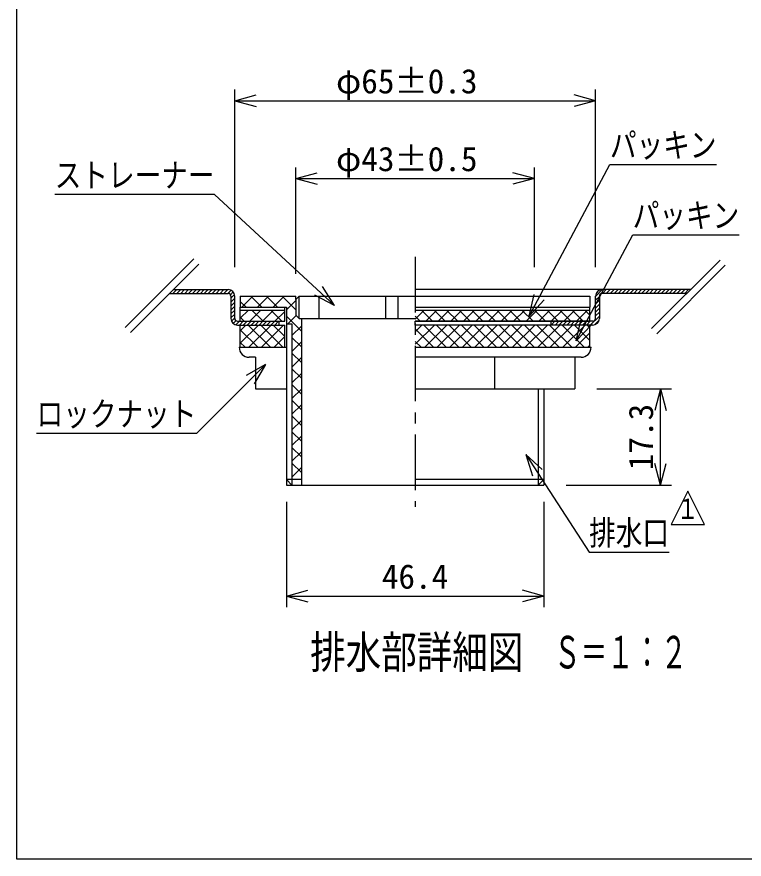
# Model space of a CAD drawing. Units: millimetres, scale not verified, with parts at other scales. Extents: x -1365 to 1365, y -930 to 870.
# Drawn here: x -1365 to -710, y -930 to -172 of the extents above; entities that cross this region are included whole.
import ezdxf
from ezdxf.enums import TextEntityAlignment as Align

# ---------------------------------------------------------------- set-up
doc = ezdxf.new("R2010")
doc.units = ezdxf.units.MM
doc.header["$LTSCALE"] = 10
doc.linetypes.add('CHAIN1', pattern=[8, 5, -1, 1, -1])
for name, color, linetype in [('0-7_枠細線', 5, 'Continuous'), ('0-8_枠中線', 5, 'Continuous'), ('1-2_極細2', 2, 'Continuous'), ('1-3_細線2', 4, 'Continuous'), ('1-5_寸法2', 7, 'Continuous')]:
    doc.layers.add(name, color=color, linetype=linetype)
doc.styles.add('ＭＳ ゴシック', font='')
doc.styles.get('ＭＳ ゴシック').set_extended_font_data('MS Gothic')

msp = doc.modelspace()

# ---------------------------------------------------------------- linework, layer by layer
at = {"layer": '0-7_枠細線'}
for p, q in [((-760.37, -598.56), (-775.37, -628.56)), ((-745.37, -628.56), (-760.37, -598.56)), ((-775.37, -628.56), (-745.37, -628.56))]:
    msp.add_line(p, q, dxfattribs=at)
at = {"layer": '0-8_枠中線'}
msp.add_lwpolyline([(-1365, -930), (-1365, 870), (1365, 870), (1365, -930)], close=True, dxfattribs=at)
at = {"layer": '1-2_極細2'}
for p, q in [((-1205.68, -389.48), (-1267.41, -451.21)), ((-1200.96, -394.19), (-1262.7, -455.92)), ((-731.48, -390.57), (-793.21, -452.3)), ((-726.76, -395.28), (-788.5, -457.02)), ((-1224.39, -420.62), (-1220.89, -417.12)), ((-1223.89, -417.12), (-1174.68, -417.12)), ((-1220.85, -420.62), (-1217.35, -417.12)), ((-1217.32, -420.62), (-1213.82, -417.12)), ((-1213.78, -420.62), (-1210.28, -417.12)), ((-1210.25, -420.62), (-1206.75, -417.12)), ((-1206.71, -420.62), (-1203.21, -417.12)), ((-1203.17, -420.62), (-1199.67, -417.12)), ((-1199.64, -420.62), (-1196.14, -417.12)), ((-1196.1, -420.62), (-1192.6, -417.12)), ((-1192.57, -420.62), (-1189.07, -417.12)), ((-1189.03, -420.62), (-1185.53, -417.12)), ((-1185.5, -420.62), (-1182, -417.12)), ((-1181.96, -420.62), (-1178.46, -417.12)), ((-1178.43, -420.62), (-1174.93, -417.12)), ((-758.03, -417.12), (-1006.18, -417.12)), ((-843.68, -423.26), (-837.54, -417.12)), ((-837.5, -420.62), (-834, -417.12)), ((-833.97, -420.62), (-830.47, -417.12)), ((-830.43, -420.62), (-826.93, -417.12)), ((-826.9, -420.62), (-823.4, -417.12)), ((-823.36, -420.62), (-819.86, -417.12)), ((-819.83, -420.62), (-816.33, -417.12)), ((-816.29, -420.62), (-812.79, -417.12)), ((-812.75, -420.62), (-809.25, -417.12)), ((-809.22, -420.62), (-805.72, -417.12)), ((-805.68, -420.62), (-802.18, -417.12)), ((-802.15, -420.62), (-798.65, -417.12)), ((-798.61, -420.62), (-795.11, -417.12)), ((-795.08, -420.62), (-791.58, -417.12)), ((-791.54, -420.62), (-788.04, -417.12)), ((-788.01, -420.62), (-784.51, -417.12)), ((-784.47, -420.62), (-780.97, -417.12)), ((-780.93, -420.62), (-777.43, -417.12)), ((-777.4, -420.62), (-773.9, -417.12)), ((-773.86, -420.62), (-770.36, -417.12)), ((-770.33, -420.62), (-766.83, -417.12)), ((-766.79, -420.62), (-763.29, -417.12)), ((-763.26, -420.62), (-759.76, -417.12)), ((-1227.39, -420.62), (-1174.68, -420.62)), ((-1174.89, -420.62), (-1172.01, -417.75)), ((-1172.55, -421.82), (-1170.05, -419.31)), ((-1172.18, -424.98), (-1168.86, -421.66)), ((-1172.18, -423.12), (-1172.18, -443.12)), ((-1168.68, -443.12), (-1168.68, -423.12)), ((-1162.36, -433.12), (-1152.36, -423.12)), ((-1154.32, -423.12), (-1144.32, -433.12)), ((-1148.22, -433.12), (-1138.22, -423.12)), ((-1140.18, -423.12), (-1130.18, -433.12)), ((-1134.08, -433.12), (-1124.08, -423.12)), ((-1126.04, -423.12), (-1113.68, -435.48)), ((-843.68, -443.12), (-843.68, -423.12)), ((-843.68, -426.8), (-840.18, -423.3)), ((-840.18, -423.12), (-840.18, -443.12)), ((-761.53, -420.62), (-837.68, -420.62)), ((-1172.18, -428.52), (-1168.68, -425.02)), ((-1172.18, -432.05), (-1168.68, -428.55)), ((-1172.18, -435.59), (-1168.68, -432.09)), ((-1163.68, -427.91), (-1158.47, -433.12)), ((-1122.18, -435.37), (-1113.68, -426.87)), ((-843.68, -430.33), (-840.18, -426.83)), ((-843.68, -433.87), (-840.18, -430.37)), ((-1172.18, -439.12), (-1168.68, -435.62)), ((-1172.18, -442.66), (-1168.68, -439.16)), ((-1163.68, -442.93), (-1156.37, -435.62)), ((-1155.06, -445.62), (-1145.06, -435.62)), ((-1153.14, -435.62), (-1143.14, -445.62)), ((-1143.75, -445.62), (-1133.75, -435.62)), ((-1136.17, -435.62), (-1126.17, -445.62)), ((-1132.43, -445.62), (-1123.68, -436.87)), ((-1006.18, -443.82), (-997.98, -435.62)), ((-1000.4, -435.62), (-990.4, -445.62)), ((-996.67, -445.62), (-986.67, -435.62)), ((-989.09, -435.62), (-979.09, -445.62)), ((-985.36, -445.62), (-975.36, -435.62)), ((-977.77, -435.62), (-967.77, -445.62)), ((-974.04, -445.62), (-964.04, -435.62)), ((-966.46, -435.62), (-956.46, -445.62)), ((-962.73, -445.62), (-952.73, -435.62)), ((-955.15, -435.62), (-945.15, -445.62)), ((-951.41, -445.62), (-941.41, -435.62)), ((-943.83, -435.62), (-933.83, -445.62)), ((-940.1, -445.62), (-930.1, -435.62)), ((-932.52, -435.62), (-922.52, -445.62)), ((-928.79, -445.62), (-918.79, -435.62)), ((-921.21, -435.62), (-911.21, -445.62)), ((-917.47, -445.62), (-907.47, -435.62)), ((-909.89, -435.62), (-899.89, -445.62)), ((-906.16, -445.62), (-896.16, -435.62)), ((-898.58, -435.62), (-888.58, -445.62)), ((-894.85, -445.62), (-884.85, -435.62)), ((-887.26, -435.62), (-877.26, -445.62)), ((-883.53, -445.62), (-873.53, -435.62)), ((-875.95, -435.62), (-865.95, -445.62)), ((-872.22, -445.62), (-862.22, -435.62)), ((-864.64, -435.62), (-854.64, -445.62)), ((-860.9, -445.62), (-850.9, -435.62)), ((-853.32, -435.62), (-848.68, -440.26)), ((-843.68, -437.4), (-840.18, -433.9)), ((-843.68, -440.94), (-840.18, -437.44)), ((-1171.63, -445.64), (-1168.68, -442.7)), ((-1170.11, -447.66), (-1167.62, -445.17)), ((-1167.81, -448.9), (-1164.53, -445.62)), ((-1166.18, -445.62), (-1128.68, -445.62)), ((-1164.5, -449.12), (-1161, -445.62)), ((-1163.68, -442.05), (-1160.11, -445.62)), ((-1160.96, -449.12), (-1157.46, -445.62)), ((-1157.43, -449.12), (-1153.93, -445.62)), ((-1153.89, -449.12), (-1150.39, -445.62)), ((-1150.36, -449.12), (-1146.86, -445.62)), ((-1146.82, -449.12), (-1143.32, -445.62)), ((-1143.29, -449.12), (-1139.79, -445.62)), ((-1139.75, -449.12), (-1136.25, -445.62)), ((-1136.21, -449.12), (-1132.71, -445.62)), ((-1132.68, -449.12), (-1129.18, -445.62)), ((-1122.18, -441.12), (-1108.68, -454.62)), ((-1120.79, -448.12), (-1113.24, -440.57)), ((-1006.18, -441.16), (-1001.72, -445.62)), ((-846.18, -445.62), (-1006.18, -445.62)), ((-883.68, -449.12), (-883.68, -445.62)), ((-883.68, -449.12), (-880.18, -445.62)), ((-880.15, -449.12), (-876.65, -445.62)), ((-876.61, -449.12), (-873.11, -445.62)), ((-873.07, -449.12), (-869.57, -445.62)), ((-869.54, -449.12), (-866.04, -445.62)), ((-866, -449.12), (-862.5, -445.62)), ((-862.47, -449.12), (-858.97, -445.62)), ((-858.93, -449.12), (-855.43, -445.62)), ((-855.4, -449.12), (-851.9, -445.62)), ((-851.86, -449.12), (-848.36, -445.62)), ((-849.59, -445.62), (-848.68, -444.71)), ((-848.33, -449.12), (-840.18, -440.98)), ((-844.57, -448.9), (-840.4, -444.73)), ((-1163.68, -465.55), (-1147.25, -449.12)), ((-1163.68, -454.24), (-1158.56, -449.12)), ((-1163.68, -453.36), (-1147.92, -469.12)), ((-1156.61, -449.12), (-1136.61, -469.12)), ((-1155.93, -469.12), (-1135.93, -449.12)), ((-1145.29, -449.12), (-1125.29, -469.12)), ((-1144.62, -469.12), (-1124.62, -449.12)), ((-1133.98, -449.12), (-1123.68, -459.42)), ((-1129.14, -449.12), (-1128.68, -448.66)), ((-1117.18, -458.65), (-1108.68, -450.15)), ((-1006.18, -466.45), (-988.86, -449.12)), ((-1006.18, -455.13), (-1000.17, -449.12)), ((-1006.18, -452.47), (-989.53, -469.12)), ((-998.22, -449.12), (-978.22, -469.12)), ((-997.54, -469.12), (-977.54, -449.12)), ((-986.9, -449.12), (-966.9, -469.12)), ((-986.23, -469.12), (-966.23, -449.12)), ((-975.59, -449.12), (-955.59, -469.12)), ((-974.91, -469.12), (-954.91, -449.12)), ((-964.27, -449.12), (-944.27, -469.12)), ((-963.6, -469.12), (-943.6, -449.12)), ((-952.96, -449.12), (-932.96, -469.12)), ((-952.29, -469.12), (-932.29, -449.12)), ((-941.65, -449.12), (-921.65, -469.12)), ((-940.97, -469.12), (-920.97, -449.12)), ((-930.33, -449.12), (-910.33, -469.12)), ((-929.66, -469.12), (-909.66, -449.12)), ((-919.02, -449.12), (-899.02, -469.12)), ((-918.35, -469.12), (-898.35, -449.12)), ((-907.71, -449.12), (-887.71, -469.12)), ((-907.03, -469.12), (-887.03, -449.12)), ((-896.39, -449.12), (-876.39, -469.12)), ((-895.72, -469.12), (-875.72, -449.12)), ((-885.08, -449.12), (-865.08, -469.12)), ((-884.4, -469.12), (-864.4, -449.12)), ((-873.76, -449.12), (-853.76, -469.12)), ((-873.09, -469.12), (-853.09, -449.12)), ((-862.45, -449.12), (-848.68, -462.89)), ((-851.14, -449.12), (-848.68, -451.58)), ((-1133.31, -469.12), (-1123.68, -459.5)), ((-1117.18, -460.26), (-1108.68, -468.76)), ((-861.78, -469.12), (-848.68, -456.02)), ((-1163.68, -464.67), (-1159.23, -469.12)), ((-1117.18, -472.79), (-1108.68, -464.29)), ((-1006.18, -463.78), (-1000.84, -469.12)), ((-850.46, -469.12), (-848.68, -467.34)), ((-1117.18, -474.41), (-1108.68, -482.91)), ((-1117.18, -486.94), (-1108.68, -478.44)), ((-1117.18, -488.55), (-1108.68, -497.05)), ((-1117.18, -501.08), (-1108.68, -492.58)), ((-1117.18, -502.69), (-1108.68, -511.19)), ((-1117.18, -515.22), (-1108.68, -506.72)), ((-1117.18, -516.83), (-1108.68, -525.33)), ((-1117.18, -529.36), (-1108.68, -520.86)), ((-1117.18, -530.97), (-1108.68, -539.47)), ((-1117.18, -543.51), (-1108.68, -535.01)), ((-1117.18, -545.12), (-1108.68, -553.62)), ((-1117.18, -557.65), (-1108.68, -549.15)), ((-1117.18, -559.26), (-1108.68, -567.76)), ((-1117.18, -571.79), (-1108.68, -563.29)), ((-1117.18, -573.4), (-1108.68, -581.9)), ((-1117.18, -585.93), (-1108.68, -577.43)), ((-1117.18, -587.54), (-1116.6, -588.12))]:
    msp.add_line(p, q, dxfattribs=at)
at = {"layer": '1-2_極細2', "linetype": 'CHAIN1'}
msp.add_line((-1006.18, -387.77), (-1006.18, -612.79), dxfattribs=at)
at = {"layer": '1-2_極細2'}
for points in [[(-1166.18, -449.12), (-1128.68, -449.12), (-1128.68, -445.62)], [(-846.18, -449.12), (-1006.18, -449.12), (-1006.18, -445.62)]]:
    msp.add_lwpolyline(points, dxfattribs=at)
for centre, radius, start, end in [((-1174.68, -423.12), 6, 0, 90), ((-837.68, -423.12), 6, 90, 180), ((-1174.68, -423.12), 2.5, 0, 90), ((-837.68, -423.12), 2.5, 90, 180), ((-1166.18, -443.12), 6, 180, 270), ((-1166.18, -443.12), 2.5, 180, 270), ((-846.18, -443.12), 2.5, 270, 360), ((-846.18, -443.12), 6, 270, 360)]:
    msp.add_arc(centre, radius, start, end, dxfattribs=at)
at = {"layer": '1-3_細線2'}
for p, q in [((-1163.68, -423.12), (-1113.68, -423.12)), ((-1163.68, -423.12), (-1163.68, -433.12)), ((-1113.68, -426.12), (-1113.68, -423.12)), ((-1110.68, -423.12), (-1113.68, -426.12)), ((-1110.68, -443.12), (-1110.68, -423.12)), ((-1110.68, -423.12), (-1006.18, -423.12)), ((-1092.93, -423.12), (-1092.93, -443.12)), ((-1032.93, -423.12), (-1032.93, -443.12)), ((-1021.68, -423.12), (-1021.68, -443.12)), ((-1006.18, -423.12), (-848.68, -423.12)), ((-848.68, -423.12), (-848.68, -433.12)), ((-1113.68, -426.12), (-1113.68, -440.12)), ((-1163.68, -433.12), (-1122.18, -433.12)), ((-1163.68, -435.62), (-1163.68, -433.12)), ((-1163.68, -445.62), (-1163.68, -435.62)), ((-1123.68, -445.62), (-1123.68, -435.62)), ((-1122.18, -433.12), (-1122.18, -593.12)), ((-1006.18, -433.12), (-848.68, -433.12)), ((-1006.18, -435.62), (-848.68, -435.62)), ((-848.68, -435.62), (-848.68, -433.12)), ((-848.68, -445.62), (-848.68, -435.62)), ((-1163.68, -445.62), (-1123.68, -445.62)), ((-1110.68, -443.12), (-1113.68, -440.12)), ((-1110.68, -443.12), (-1006.18, -443.12)), ((-1006.18, -445.62), (-848.68, -445.62)), ((-1163.68, -449.12), (-1123.68, -449.12)), ((-1163.68, -469.12), (-1163.68, -449.12)), ((-1123.68, -469.12), (-1123.68, -449.12)), ((-848.68, -469.12), (-848.68, -449.12)), ((-1164.68, -469.12), (-1122.18, -469.12)), ((-1163.68, -469.12), (-1122.18, -469.12)), ((-1006.18, -469.12), (-847.68, -469.12)), ((-1149.93, -478.12), (-1155.68, -478.12)), ((-1149.93, -478.12), (-1149.93, -506.62)), ((-856.68, -478.12), (-1006.18, -478.12)), ((-934.31, -506.62), (-934.31, -478.12)), ((-862.43, -478.12), (-862.43, -506.62)), ((-1149.93, -506.62), (-1122.18, -506.62)), ((-1006.18, -506.62), (-862.43, -506.62)), ((-895.18, -506.62), (-895.18, -593.12)), ((-890.18, -506.62), (-890.18, -593.12)), ((-1108.68, -588.12), (-1122.18, -588.12)), ((-1117.18, -593.12), (-1122.18, -588.12)), ((-890.18, -588.12), (-1006.18, -588.12)), ((-895.18, -593.12), (-890.18, -588.12)), ((-1122.18, -593.12), (-1006.18, -593.12)), ((-1006.18, -593.12), (-890.18, -593.12))]:
    msp.add_line(p, q, dxfattribs=at)
for points in [[(-1163.68, -435.62), (-1123.68, -435.62), (-1123.68, -433.12)], [(-1110.68, -443.12), (-1108.68, -443.12), (-1108.68, -593.12)], [(-1122.18, -448.12), (-1117.18, -448.12), (-1117.18, -593.12)]]:
    msp.add_lwpolyline(points, dxfattribs=at)
for centre, start, end in [((-1155.68, -469.12), 180, 270), ((-856.68, -469.12), 270, 360)]:
    msp.add_arc(centre, 9, start, end, dxfattribs=at)
at = {"layer": '1-5_寸法2'}
for p, q in [((-1168.68, -397.12), (-1168.68, -237.12)), ((-1168.68, -247.12), (-1149.36, -241.94)), ((-843.68, -247.12), (-863, -241.94)), ((-843.68, -397.12), (-843.68, -237.12)), ((-1168.68, -247.12), (-1149.36, -252.3)), ((-1168.68, -247.12), (-843.68, -247.12)), ((-843.68, -247.12), (-863, -252.3)), ((-1113.68, -403.12), (-1113.68, -307.12)), ((-898.68, -397.12), (-898.68, -307.12)), ((-1113.68, -317.12), (-1094.36, -311.94)), ((-1113.68, -317.12), (-1094.36, -322.3)), ((-1113.68, -317.12), (-898.68, -317.12)), ((-898.68, -317.12), (-918, -311.94)), ((-898.68, -317.12), (-918, -322.3)), ((-1078.9, -431.36), (-1089.58, -414.45)), ((-1078.9, -431.36), (-1096.6, -422.06)), ((-903.44, -441.12), (-898.92, -421.64)), ((-903.44, -441.12), (-889.79, -426.51)), ((-861.03, -463.41), (-856.51, -443.93)), ((-861.03, -463.41), (-847.38, -448.8)), ((-1141.12, -484.58), (-1158.44, -494.58)), ((-1141.12, -484.58), (-1151.12, -501.9)), ((-842.43, -506.62), (-775.18, -506.62)), ((-785.18, -506.62), (-790.36, -525.94)), ((-785.18, -506.62), (-780, -525.94)), ((-785.18, -593.12), (-785.18, -506.62)), ((-906.58, -565.73), (-891.7, -579.1)), ((-906.58, -565.73), (-900.38, -584.74)), ((-785.18, -593.12), (-790.36, -573.8)), ((-785.18, -593.12), (-780, -573.8)), ((-870.18, -593.12), (-775.18, -593.12)), ((-1122.18, -608.14), (-1122.18, -703.12)), ((-890.18, -608.14), (-890.18, -703.12)), ((-1122.18, -693.12), (-1102.86, -687.94)), ((-890.18, -693.12), (-909.5, -687.94)), ((-1122.18, -693.12), (-1102.86, -698.3)), ((-1122.18, -693.12), (-890.18, -693.12)), ((-890.18, -693.12), (-909.5, -698.3))]:
    msp.add_line(p, q, dxfattribs=at)
for points in [[(-903.44, -441.12), (-830.67, -304.59), (-734.67, -304.59)], [(-1078.9, -431.36), (-1186.87, -331.66), (-1330.87, -331.66)], [(-861.03, -463.41), (-810.16, -367.97), (-714.16, -367.97)], [(-1141.12, -484.58), (-1203.21, -546.68), (-1347.21, -546.68)], [(-906.58, -565.73), (-849.39, -653.65), (-777.39, -653.65)]]:
    msp.add_lwpolyline(points, dxfattribs=at)

# ---------------------------------------------------------------- texts
at = {"layer": '0-7_枠細線', "style": 'ＭＳ ゴシック'}
for s, height, width, p in [('１', 18.33, 0.8, (-770.64, -629.17)), ('排水部詳細図', 29.33, 0.8, (-1100.71, -767.08)), ('Ｓ＝１：２', 29.33, 0.6, (-881.16, -767.08))]:
    msp.add_text(s, height=height, dxfattribs=dict(at, width=width)).set_placement(p, align=Align.BOTTOM_LEFT)
at = {"layer": '1-5_寸法2', "style": 'ＭＳ ゴシック'}
for s, p in [('φ65±0.3', (-1077.43, -247.12)), ('φ43±0.5', (-1077.43, -317.12)), ('46.4', (-1036.18, -693.12))]:
    msp.add_text(s, height=21.99, dxfattribs=at).set_placement(p, align=Align.BOTTOM_LEFT)
at = {"layer": '1-5_寸法2', "style": 'ＭＳ ゴシック', "width": 0.8}
for s, p in [('パッキン', (-830.67, -304.59)), ('ストレーナー', (-1330.87, -331.66)), ('パッキン', (-810.16, -367.97)), ('ロックナット', (-1347.21, -546.68)), ('排水口', (-849.39, -653.65))]:
    msp.add_text(s, height=21.99, dxfattribs=at).set_placement(p, align=Align.BOTTOM_LEFT)
at = {"layer": '1-5_寸法2', "style": 'ＭＳ ゴシック'}
msp.add_text('17.3', height=21.99, rotation=90, dxfattribs=at).set_placement((-785.18, -579.87), align=Align.BOTTOM_LEFT)

doc.saveas('drawing.dxf')
